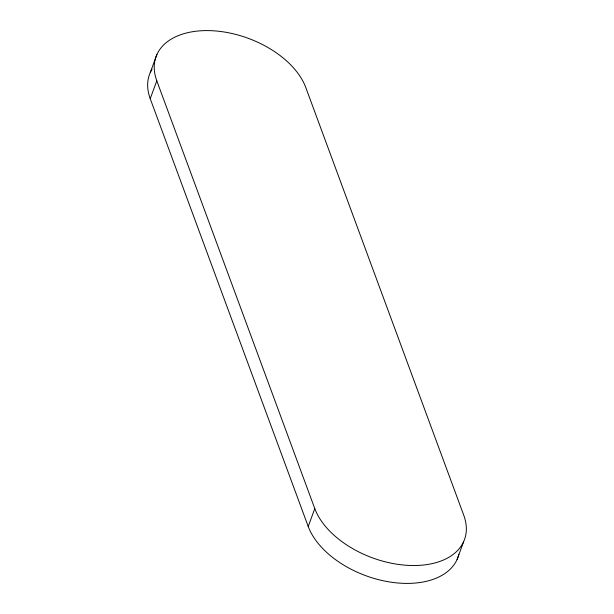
<?xml version="1.0" encoding="UTF-8"?>
<svg xmlns="http://www.w3.org/2000/svg" width="614" height="614" viewBox="0 0 614 614"><rect width="100%" height="100%" fill="white"/><g stroke="black" fill="none" stroke-linecap="round" stroke-linejoin="round"><path stroke-width="0.92" d="M150.33 72.406L156.9 54.531M458.881 554.281A80.127 48.89 20.2 0 1 386.828 581.489A80.127 48.89 20.2 0 1 308.213 526.474L150.223 98.693L156.8 80.818A80.127 48.89 20.2 0 1 211.546 30.7A80.127 48.89 20.2 0 1 305.787 87.526L463.777 515.307A80.127 48.89 20.2 0 1 409.031 565.425A80.127 48.89 20.2 0 1 314.79 508.599L156.8 80.818M308.213 526.474L314.79 508.599M457.1 559.469L463.67 541.594M150.223 98.693A80.127 48.89 20.2 0 1 152.042 69.152"/></g></svg>
